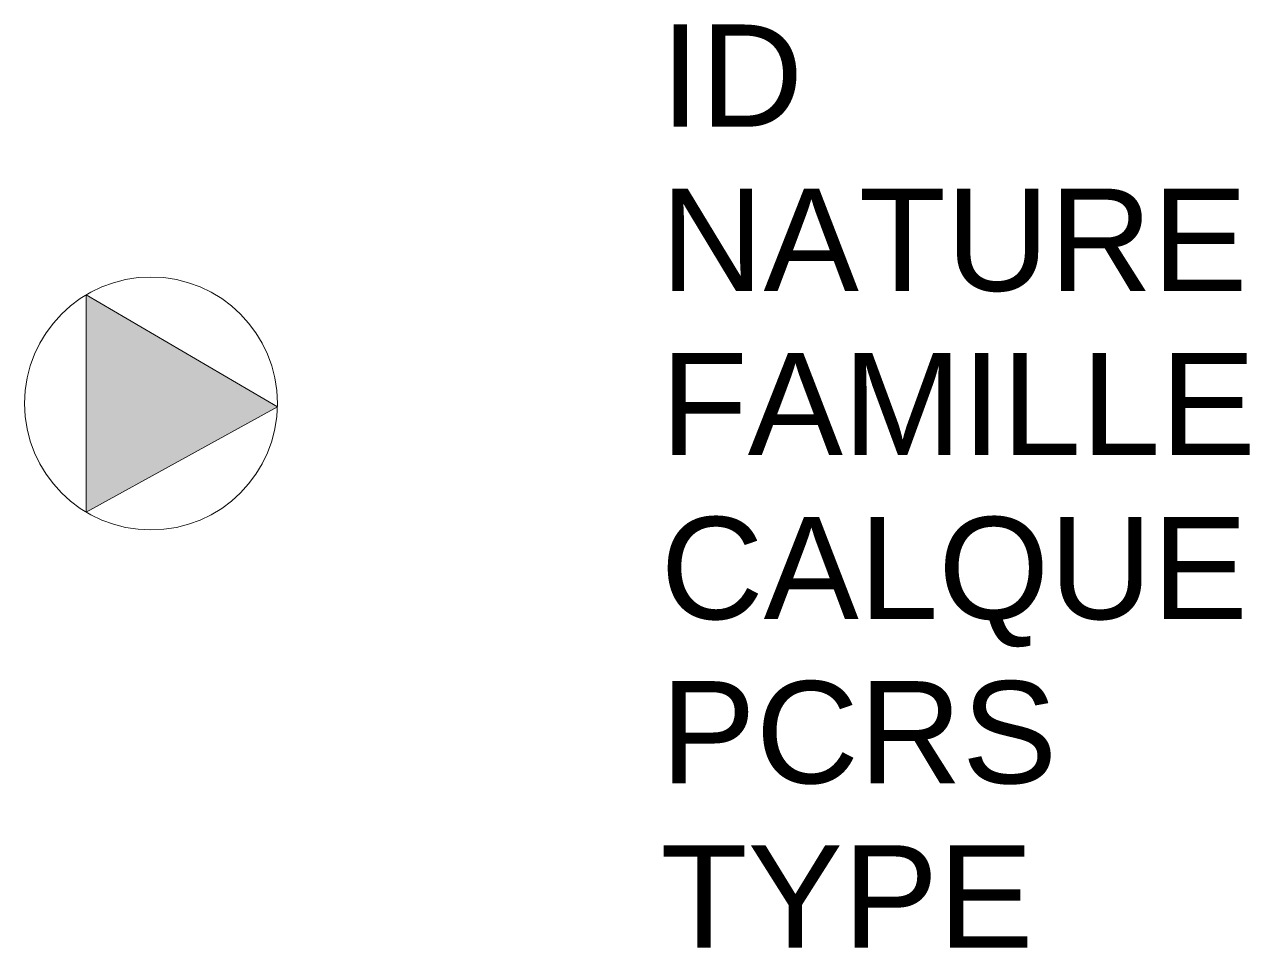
# Model space of a CAD drawing. Header units: metres. Extents: x -0.2 to 11.9, y -1.1 to 9.3.
# Drawn here: x -0.247 to 2.149, y -1.065 to 0.742 of the extents above; entities outside this region: 1.
import ezdxf

# ---------------------------------------------------------------- set-up
doc = ezdxf.new("R2010")
doc.units = ezdxf.units.M
doc.linetypes.add('Socle_Continu', pattern=[2.5, 2.5, 0])
doc.layers.add('EAUPO_SCS', color=140, linetype='Socle_Continu', lineweight=13)
doc.layers.add('EAUPO_SCT', color=140, linetype='Socle_Continu', lineweight=13)
doc.styles.get("Standard").update_dxf_attribs({"font": 'arial.ttf'})
doc.linetypes.add('AL_0023', pattern='A,4,-0.254,["| |",Standard,S=0.254,R=0,X=-0.127,Y=-0.1],-0.254', length=4.508)

msp = doc.modelspace()

# ---------------------------------------------------------------- hatches: boundary and pattern name
at = {"layer": 'EAUPO_SCS', "linetype": 'Socle_Continu'}
h = msp.add_hatch(color=256, dxfattribs=at)
h.dxf.hatch_style = 1
h.paths.add_polyline_path([(-0.127, 0.2124), (-0.127, -0.2124), (0.2474, -0.0063)])

# ---------------------------------------------------------------- linework, layer by layer
at = {"layer": 'EAUPO_SCS', "linetype": 'Socle_Continu', "flags": 128}
msp.add_lwpolyline([(-0.127, -0.2124), (0.2474, -0.0063), (-0.127, 0.2124), (-0.127, -0.2124)], close=True, dxfattribs=at)
at = {"layer": 'EAUPO_SCS', "linetype": 'Socle_Continu'}
msp.add_circle((0, 0), 0.2475, dxfattribs=at)
at = {"layer": 'EAUPO_SCT', "linetype": 'AL_0023', "const_width": 0.01, "flags": 128}
msp.add_lwpolyline([(7.8486, 8.3376), (7.8486, 9.3376), (11.8486, 8.3376), (11.8486, 9.3376)], dxfattribs=at)

# ---------------------------------------------------------------- texts
at = {"layer": 'EAUPO_SCS', "linetype": 'Socle_Continu', "flags": 9}
for tag, p, s in [('ID', (0.9968, 0.5417), 'AP_2000'), ('NATURE', (0.9968, 0.2204), 'Forage, captage'), ('FAMILLE', (0.9968, -0.1009), 'Eau potable'), ('CALQUE', (0.9968, -0.4221), 'EAUPO_SCS'), ('PCRS', (0.9968, -0.7434), 'AffleurantSymbole'), ('TYPE', (0.9968, -1.0647), 'NR')]:
    msp.add_attdef(tag, p, s, height=0.2, dxfattribs=at)

doc.saveas('drawing.dxf')
